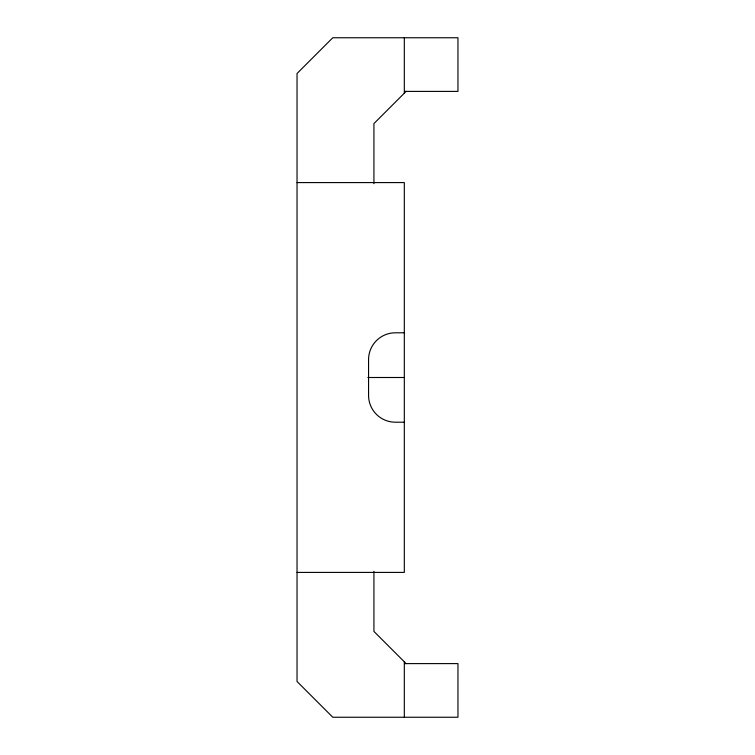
<?xml version="1.0" encoding="UTF-8"?>
<svg xmlns="http://www.w3.org/2000/svg" width="755" height="755" viewBox="0 0 755 755"><rect width="100%" height="100%" fill="white"/><g stroke="black" fill="none" stroke-linecap="round" stroke-linejoin="round"><path stroke-width="1.13" d="M406.114 91.393L373.923 123.584L373.923 183.673M404.765 91.393L457.964 91.393L457.964 37.75L332.795 37.75L297.036 73.509L297.036 681.491L332.795 717.25L457.964 717.25L457.964 663.607L404.765 663.607M297.036 182.587L404.321 182.587L404.321 572.413L297.036 572.413M404.321 332.795L395.384 332.795A26.821 26.821 0 0 0 368.563 359.616L368.563 395.384A26.821 26.821 0 0 0 395.384 422.205L404.321 422.205M367.855 377.5L404.321 377.5M406.114 663.607L373.923 631.416L373.923 571.327M404.321 37.75L404.321 93.186M404.321 661.814L404.321 717.25"/></g></svg>
